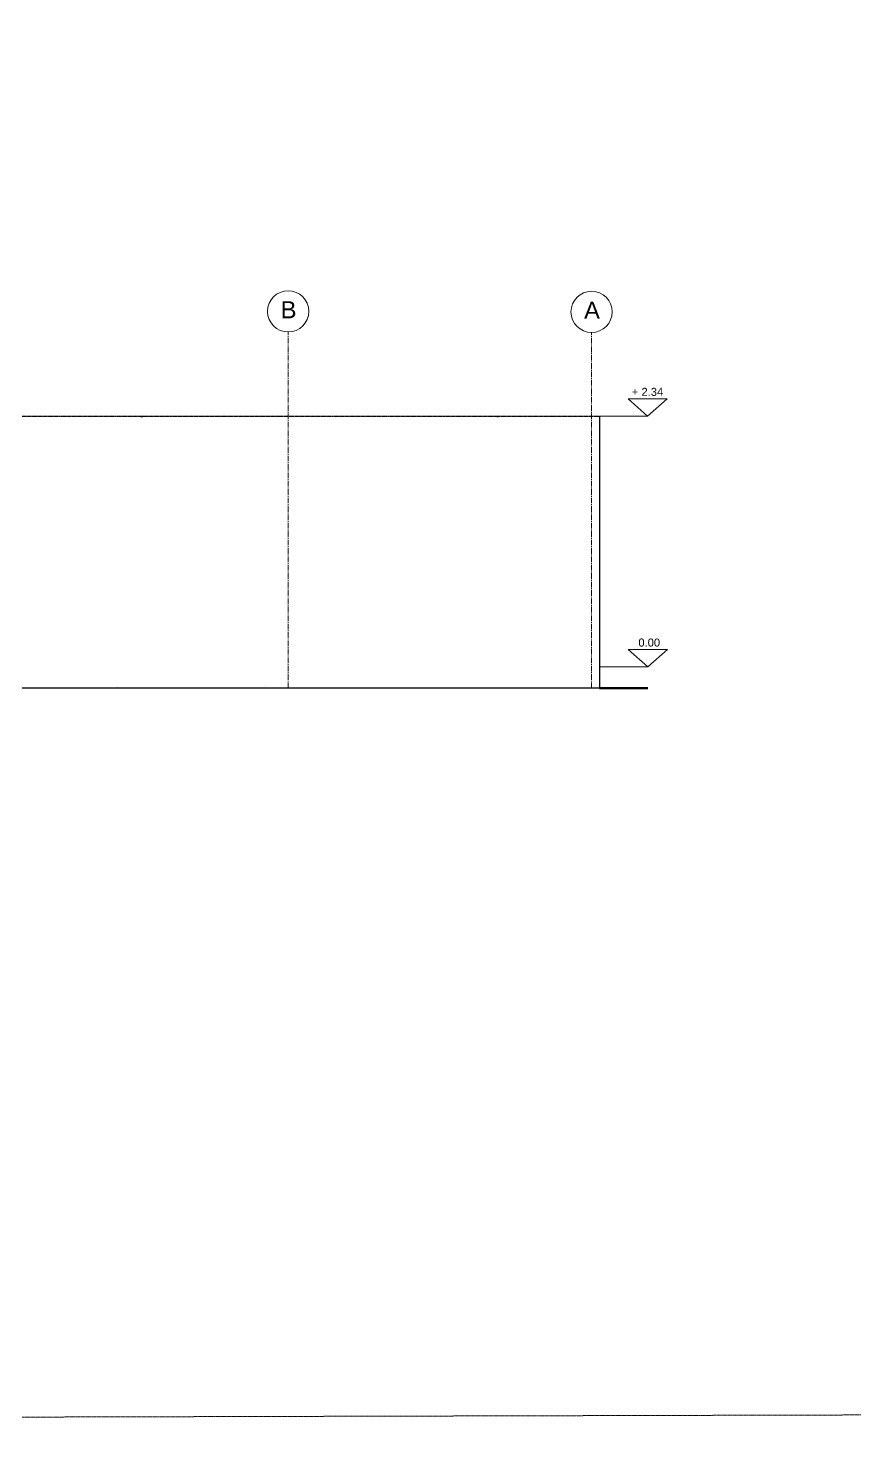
# Model space of a CAD drawing. Header units: centimetres. Extents: x -1487 to 7635, y -1892 to 2688.
# Drawn here: x 4635 to 5410, y 53 to 1370 of the extents above; entities that cross this region are included whole.
import ezdxf

# ---------------------------------------------------------------- set-up
doc = ezdxf.new("R2010")
doc.units = ezdxf.units.CM
for name, pattern in [('ACAD_ISO10W100', [18, 12, -3, 0, -3]), ('CENTERX2', [4, 2.5, -0.5, 0.5, -0.5]), ('CENTRO2', [1.125, 0.75, -0.125, 0.125, -0.125])]:
    doc.linetypes.add(name, pattern=pattern)
for name, color, linetype, lineweight in [('A-ANNO-SYMB', 3, 'Continuous', 18), ('A-ANNO-TEXT', 3, 'Continuous', 18), ('A-ELEV-MBE1', 7, 'Continuous', 35), ('A-ELEV-PATT', 8, 'Continuous', 18), ('AA - linee quote', 3, 'Continuous', 13), ('AA - pareti sezionate', 7, 'Continuous', 50), ('AA pareti non sezionate', 2, 'Continuous', 25)]:
    doc.layers.add(name, color=color, linetype=linetype, lineweight=lineweight)
doc.styles.add('ARIAL', font='Arial.ttf')
doc.styles.add('E-ARIAL', font='Arial.ttf')

msp = doc.modelspace()

# ---------------------------------------------------------------- linework, layer by layer
at = {"layer": 'A-ANNO-SYMB'}
for p, q in [((5234.2003, 1023.095), (5197.4007, 1023.095)), ((5197.4007, 1023.095), (5215.8005, 1006.8652)), ((5215.8005, 1006.8652), (5234.2003, 1023.095)), ((5170.7227, 1006.9256), (5170.7227, 1006.9256)), ((5170.7227, 1006.9256), (5216.0844, 1006.9205)), ((5216.0844, 1006.9205), (5216.0844, 1006.9205)), ((5234.4842, 788.1619), (5197.6846, 788.1619)), ((5197.6846, 788.1619), (5216.0844, 771.9321)), ((5216.0844, 771.9321), (5234.4842, 788.1619)), ((5170.7227, 771.9372), (5170.7227, 771.9372)), ((5170.7227, 771.9372), (5216.0844, 771.9321)), ((5216.0844, 771.9321), (5216.0844, 771.9321))]:
    msp.add_line(p, q, dxfattribs=at)
at = {"layer": 'A-ELEV-MBE1'}
msp.add_line((4868.2603, 1006.9256), (4868.2603, 1006.9256), dxfattribs=at)
msp.add_line((4868.2603, 1006.9256), (4868.2603, 1006.9256), dxfattribs=at)
at = {"layer": 'A-ELEV-PATT', "linetype": 'Continuous'}
for p, q in [((4667.5622, 1006.9256), (4670.2944, 1006.6865)), ((4670.3348, 1006.676), (4670.2887, 1006.9256)), ((4801.8376, 1006.1714), (4801.8376, 1006.1714)), ((4828.9557, 1005.0257), (4828.9557, 1005.0257)), ((4833.2745, 1005.8436), (4833.2745, 1005.8436)), ((4840.7041, 1006.6415), (4840.7041, 1006.6415)), ((4923.2956, 1005.7278), (4923.2956, 1005.7278)), ((4953.8352, 1006.1206), (4953.8352, 1006.1206)), ((4967.2293, 1005.2024), (4967.2293, 1005.2024)), ((4980.9534, 1004.9749), (4980.9534, 1004.9749)), ((5052.5467, 1006.2836), (5052.5467, 1006.2836)), ((5075.1267, 1005.9824), (5077.5836, 1006.9256)), ((5097.4444, 1006.9151), (5097.4532, 1006.9256)), ((5097.4513, 1006.9098), (5100.4877, 1006.6441)), ((5100.5277, 1006.6307), (5100.4733, 1006.9256)), ((5114.0274, 1006.252), (5114.0274, 1006.252)), ((4710.8657, 752.1308), (4710.8657, 752.1308)), ((4718.2495, 752.9453), (4718.2495, 752.9453)), ((4857.5378, 753.1639), (4857.5378, 753.1639)), ((4914.0298, 752.0627), (4914.0298, 752.0627)), ((5001.044, 752.1817), (5003.2071, 751.9925)), ((5043.2809, 752.6185), (5043.2809, 752.6185)), ((5131.7684, 752.7136), (5131.7684, 752.7136)), ((5153.667, 752.0961), (5153.667, 752.0961))]:
    msp.add_line(p, q, dxfattribs=at)
at = {"layer": 'AA - linee quote', "linetype": 'CENTRO2', "ltscale": 7}
for p, q in [((4878.7003, 751.9925), (4878.7003, 1085.7627)), ((5163.2332, 751.9925), (5163.2332, 1085.2772))]:
    msp.add_line(p, q, dxfattribs=at)
at = {"layer": 'AA - linee quote', "linetype": 'CENTRO2', "ltscale": 0.009}
msp.add_lwpolyline([(-1487.331, 2664.295), (7634.7147, 2687.7379), (7634.7147, 76.6954), (-1487.331, 53.2526)], close=True, dxfattribs=at)
at = {"layer": 'AA - linee quote'}
for centre in [(4878.7003, 1105.0899), (5163.2332, 1104.6044)]:
    msp.add_circle(centre, 19.3273, dxfattribs=at)
at = {"layer": 'AA - pareti sezionate'}
msp.add_line((5170.7227, 751.9925), (5216.0844, 751.9925), dxfattribs=at)
at = {"layer": 'AA pareti non sezionate', "linetype": 'ACAD_ISO10W100', "ltscale": 0.0009}
for p, q in [((3954.989, 1006.9256), (5170.7227, 1006.9256)), ((4740.4183, 1005.8719), (4743.1631, 1006.9256)), ((4793.7422, 1004.9401), (4793.7422, 1004.9401))]:
    msp.add_line(p, q, dxfattribs=at)
at = {"layer": 'AA pareti non sezionate'}
for p, q in [((5170.7513, 1006.9256), (5170.7227, 751.9925)), ((5170.7227, 751.9925), (4263.2603, 751.9925))]:
    msp.add_line(p, q, dxfattribs=at)

# ---------------------------------------------------------------- texts
at = {"layer": 'A-ANNO-TEXT', "style": 'E-ARIAL'}
for s, p in [('+ 2.34', (5200.9755, 1025.9437)), (' 0.00', (5204.2113, 791.0107))]:
    msp.add_text(s, height=7.5, dxfattribs=at).set_placement(p)
at = {"layer": 'AA - linee quote', "linetype": 'CENTERX2', "ltscale": 5, "style": 'ARIAL'}
for tag, p in [('B', (4871.6402, 1098.6087)), ('A', (5156.1732, 1098.1232))]:
    msp.add_attdef(tag, p, '', height=16, dxfattribs=at)

doc.saveas('drawing.dxf')
